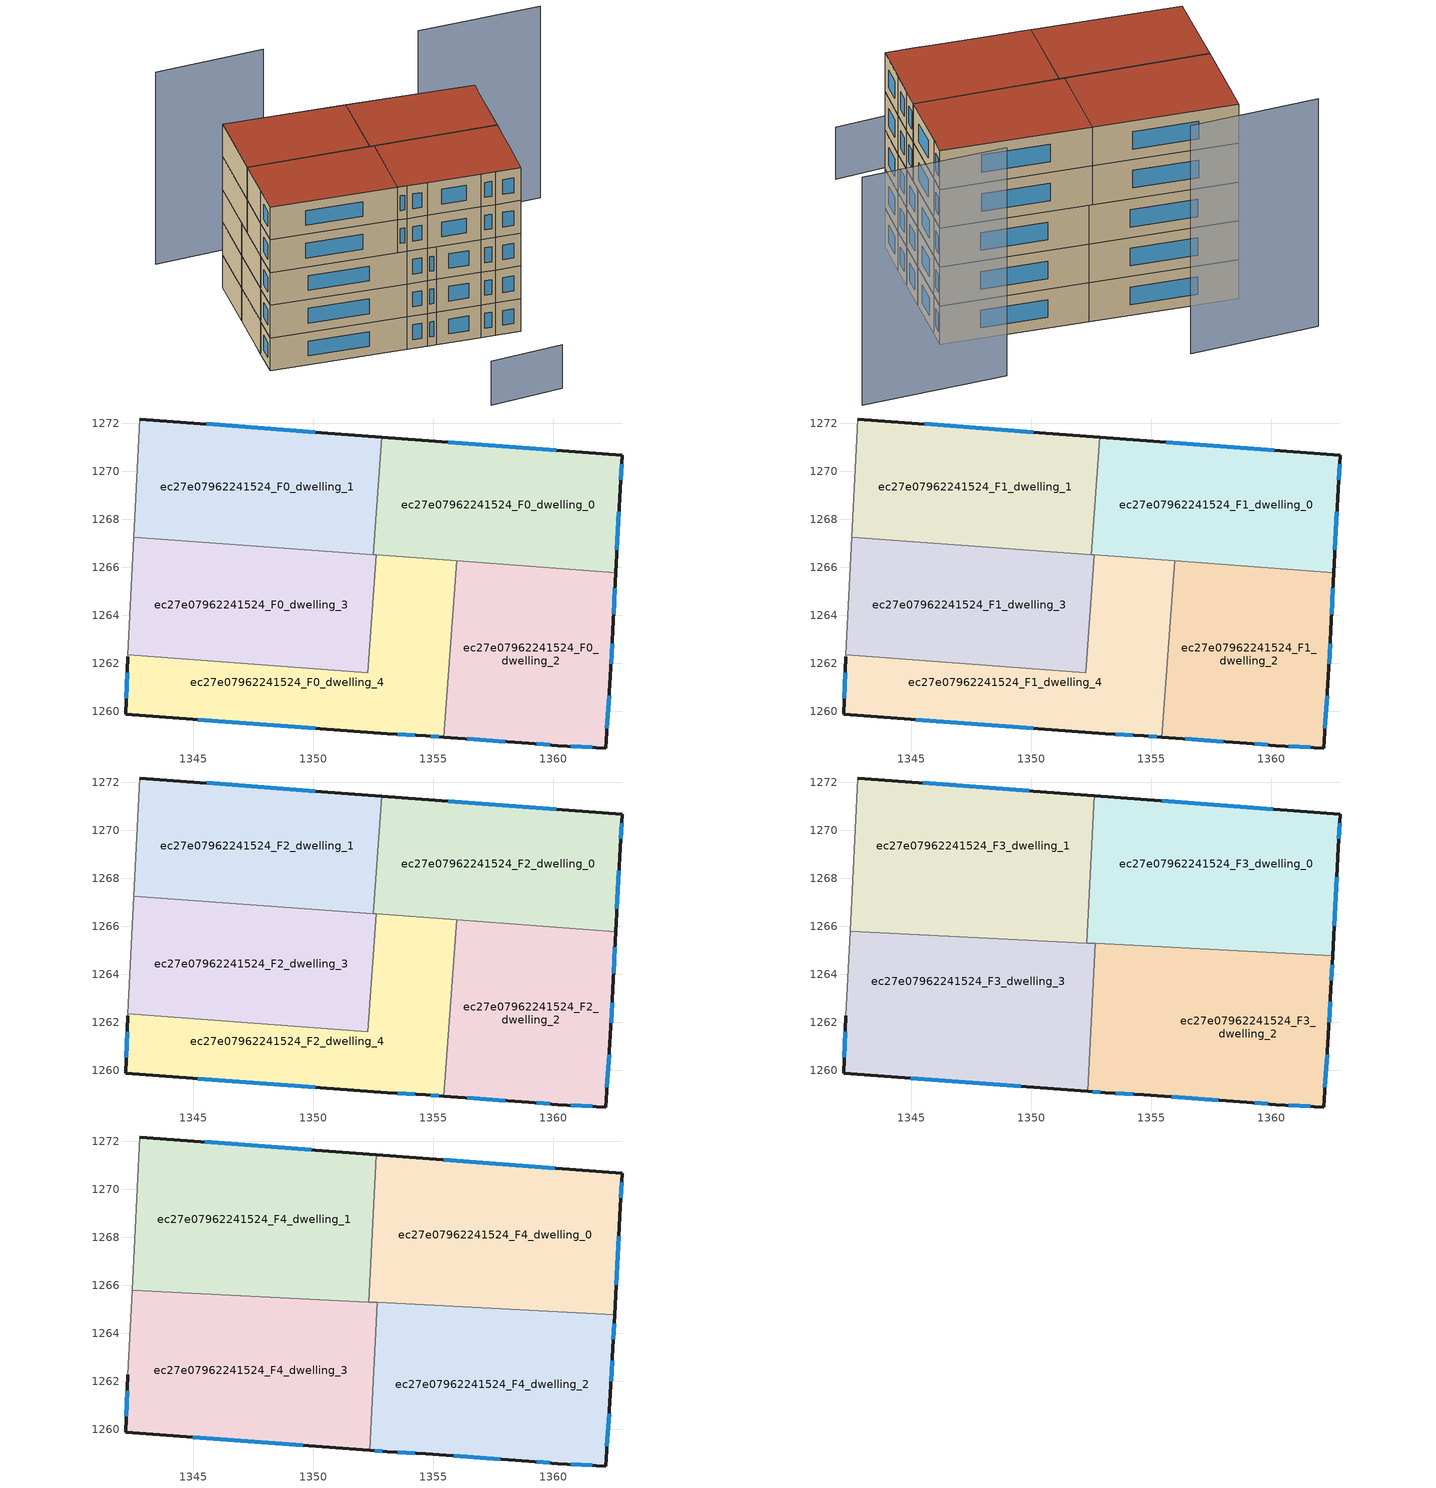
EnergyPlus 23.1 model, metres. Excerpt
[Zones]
ec27e07962241524_F0_dwelling_0
 floor ground (EU_floor_Construction): 1362.88,1270.67 1362.78,1269.27 1362.6,1265.78 1352.5,1266.52 1352.86,1271.42 z0
 wall outside (EU_wall_Construction): 1362.6,1265.78 1362.78,1269.27 1362.88,1270.67 1352.86,1271.42 z0:3
 wall to ec27e07962241524_F0_dwelling_1 (EU_wall_Construction): 1352.86,1271.42 1352.5,1266.52 z0:3
 wall to ec27e07962241524_F0_dwelling_2 (EU_wall_Construction): 1355.97,1266.27 1362.6,1265.78 z0:3
 wall to ec27e07962241524_F0_dwelling_4 (EU_wall_Construction): 1352.62,1266.51 1355.97,1266.27 z0:3
 wall to ec27e07962241524_F0_dwelling_3 (EU_wall_Construction): 1352.5,1266.52 1352.62,1266.51 z0:3
 window (EU_Window_Construction): 1360.12,1270.88 1355.62,1271.22 / 1362.81,1269.66 1362.86,1270.29 / 1362.65,1266.74 1362.73,1268.31 z0.83:2.17
ec27e07962241524_F0_dwelling_1
 floor ground (EU_floor_Construction): 1352.86,1271.42 1352.5,1266.52 1342.52,1267.26 1342.77,1272.18 z0
 wall outside (EU_wall_Construction): 1352.86,1271.42 1342.77,1272.18 z0:3
 wall adiabatic (EU_wall_Construction): 1342.77,1272.18 1342.52,1267.26 z0:3
 wall to ec27e07962241524_F0_dwelling_3 (EU_wall_Construction): 1342.52,1267.26 1352.5,1266.52 z0:3
 window (EU_Window_Construction): 1350.08,1271.63 1345.55,1271.97 z0.83:2.17
ec27e07962241524_F0_dwelling_2
 floor ground (EU_floor_Construction): 1362.6,1265.78 1362.48,1263.37 1362.48,1263.32 1362.38,1261.47 1362.18,1258.46 1360.18,1258.57 1358.98,1258.67 1355.43,1258.91 1355.97,1266.27 z0
 wall outside (EU_wall_Construction): 1355.43,1258.91 1358.98,1258.67 1360.18,1258.57 1362.18,1258.46 1362.38,1261.47 1362.48,1263.32 1362.48,1263.37 1362.6,1265.78 z0:3
 wall to ec27e07962241524_F0_dwelling_4 (EU_wall_Construction): 1355.97,1266.27 1355.43,1258.91 z0:3
 window (EU_Window_Construction): 1362.41,1261.98 1362.45,1262.81 / 1362.24,1259.29 1362.32,1260.64 / 1360.73,1258.54 1361.63,1258.49 / 1359.31,1258.64 1359.85,1258.59 / 1356.4,1258.85 1358,1258.73 / 1362.52,1264.03 1362.57,1265.11 z0.83:2.17
ec27e07962241524_F0_dwelling_3
 floor ground (EU_floor_Construction): 1352.62,1266.51 1352.26,1261.61 1342.27,1262.34 1342.52,1267.26 z0
 wall to ec27e07962241524_F0_dwelling_4 (EU_wall_Construction): 1342.27,1262.34 1352.26,1261.61 1352.62,1266.51 z0:3
 wall adiabatic (EU_wall_Construction): 1342.52,1267.26 1342.27,1262.34 z0:3
ec27e07962241524_F0_dwelling_4
 floor ground (EU_floor_Construction): 1355.97,1266.27 1355.43,1258.91 1354.67,1258.97 1353.07,1259.07 1342.17,1259.87 1342.27,1262.27 1342.27,1262.34 1352.26,1261.61 1352.62,1266.51 z0
 wall outside (EU_wall_Construction): 1342.27,1262.27 1342.17,1259.87 1353.07,1259.07 1354.67,1258.97 1355.43,1258.91 z0:3
 wall adiabatic (EU_wall_Construction): 1342.27,1262.34 1342.27,1262.27 z0:3
 window (EU_Window_Construction): 1354.88,1258.95 1355.22,1258.93 / 1353.51,1259.04 1354.23,1258.99 / 1345.17,1259.65 1350.07,1259.29 / 1342.24,1261.61 1342.19,1260.53 z0.83:2.17
ec27e07962241524_F1_dwelling_0
 floor to ec27e07962241524_F0_dwelling_0 (EU_floor_Construction): 1362.88,1270.67 1362.78,1269.27 1362.6,1265.78 1352.5,1266.52 1352.86,1271.42 z3
 wall outside (EU_wall_Construction): 1362.6,1265.78 1362.78,1269.27 1362.88,1270.67 1352.86,1271.42 z3:6
 wall to ec27e07962241524_F1_dwelling_1 (EU_wall_Construction): 1352.86,1271.42 1352.5,1266.52 z3:6
 wall to ec27e07962241524_F1_dwelling_2 (EU_wall_Construction): 1355.97,1266.27 1362.6,1265.78 z3:6
 wall to ec27e07962241524_F1_dwelling_4 (EU_wall_Construction): 1352.62,1266.51 1355.97,1266.27 z3:6
 wall to ec27e07962241524_F1_dwelling_3 (EU_wall_Construction): 1352.5,1266.52 1352.62,1266.51 z3:6
 window (EU_Window_Construction): 1360.12,1270.88 1355.62,1271.22 / 1362.81,1269.66 1362.86,1270.29 / 1362.65,1266.74 1362.73,1268.31 z3.83:5.17
ec27e07962241524_F1_dwelling_1
 floor to ec27e07962241524_F0_dwelling_1 (EU_floor_Construction): 1352.86,1271.42 1352.5,1266.52 1342.52,1267.26 1342.77,1272.18 z3
 wall outside (EU_wall_Construction): 1352.86,1271.42 1342.77,1272.18 z3:6
 wall adiabatic (EU_wall_Construction): 1342.77,1272.18 1342.52,1267.26 z3:6
 wall to ec27e07962241524_F1_dwelling_3 (EU_wall_Construction): 1342.52,1267.26 1352.5,1266.52 z3:6
 window (EU_Window_Construction): 1350.08,1271.63 1345.55,1271.97 z3.83:5.17
ec27e07962241524_F1_dwelling_2
 floor to ec27e07962241524_F0_dwelling_2 (EU_floor_Construction): 1362.6,1265.78 1362.48,1263.37 1362.48,1263.32 1362.38,1261.47 1362.18,1258.46 1360.18,1258.57 1358.98,1258.67 1355.43,1258.91 1355.97,1266.27 z3
 wall outside (EU_wall_Construction): 1355.43,1258.91 1358.98,1258.67 1360.18,1258.57 1362.18,1258.46 1362.38,1261.47 1362.48,1263.32 1362.48,1263.37 1362.6,1265.78 z3:6
 wall to ec27e07962241524_F1_dwelling_4 (EU_wall_Construction): 1355.97,1266.27 1355.43,1258.91 z3:6
 window (EU_Window_Construction): 1362.41,1261.98 1362.45,1262.81 / 1362.24,1259.29 1362.32,1260.64 / 1360.73,1258.54 1361.63,1258.49 / 1359.31,1258.64 1359.85,1258.59 / 1356.4,1258.85 1358,1258.73 / 1362.52,1264.03 1362.57,1265.11 z3.83:5.17
ec27e07962241524_F1_dwelling_3
 floor to ec27e07962241524_F0_dwelling_3 (EU_floor_Construction): 1352.62,1266.51 1352.26,1261.61 1342.27,1262.34 1342.52,1267.26 z3
 wall to ec27e07962241524_F1_dwelling_4 (EU_wall_Construction): 1342.27,1262.34 1352.26,1261.61 1352.62,1266.51 z3:6
 wall adiabatic (EU_wall_Construction): 1342.52,1267.26 1342.27,1262.34 z3:6
ec27e07962241524_F1_dwelling_4
 floor to ec27e07962241524_F0_dwelling_4 (EU_floor_Construction): 1355.97,1266.27 1355.43,1258.91 1354.67,1258.97 1353.07,1259.07 1342.17,1259.87 1342.27,1262.27 1342.27,1262.34 1352.26,1261.61 1352.62,1266.51 z3
 wall outside (EU_wall_Construction): 1342.27,1262.27 1342.17,1259.87 1353.07,1259.07 1354.67,1258.97 1355.43,1258.91 z3:6
 wall adiabatic (EU_wall_Construction): 1342.27,1262.34 1342.27,1262.27 z3:6
 window (EU_Window_Construction): 1354.88,1258.95 1355.22,1258.93 / 1353.51,1259.04 1354.23,1258.99 / 1345.17,1259.65 1350.07,1259.29 / 1342.24,1261.61 1342.19,1260.53 z3.83:5.17
ec27e07962241524_F2_dwelling_0
 floor to ec27e07962241524_F1_dwelling_0 (EU_floor_Construction): 1362.88,1270.67 1362.78,1269.27 1362.6,1265.78 1352.5,1266.52 1352.86,1271.42 z6
 wall outside (EU_wall_Construction): 1362.6,1265.78 1362.78,1269.27 1362.88,1270.67 1352.86,1271.42 z6:9
 wall to ec27e07962241524_F2_dwelling_1 (EU_wall_Construction): 1352.86,1271.42 1352.5,1266.52 z6:9
 wall to ec27e07962241524_F2_dwelling_2 (EU_wall_Construction): 1355.97,1266.27 1362.6,1265.78 z6:9
 wall to ec27e07962241524_F2_dwelling_4 (EU_wall_Construction): 1352.62,1266.51 1355.97,1266.27 z6:9
 wall to ec27e07962241524_F2_dwelling_3 (EU_wall_Construction): 1352.5,1266.52 1352.62,1266.51 z6:9
 window (EU_Window_Construction): 1360.12,1270.88 1355.62,1271.22 / 1362.81,1269.66 1362.86,1270.29 / 1362.65,1266.74 1362.73,1268.31 z6.83:8.17
ec27e07962241524_F2_dwelling_1
 floor to ec27e07962241524_F1_dwelling_1 (EU_floor_Construction): 1352.86,1271.42 1352.5,1266.52 1342.52,1267.26 1342.77,1272.18 z6
 wall outside (EU_wall_Construction): 1352.86,1271.42 1342.77,1272.18 z6:9
 wall adiabatic (EU_wall_Construction): 1342.77,1272.18 1342.52,1267.26 z6:9
 wall to ec27e07962241524_F2_dwelling_3 (EU_wall_Construction): 1342.52,1267.26 1352.5,1266.52 z6:9
 window (EU_Window_Construction): 1350.08,1271.63 1345.55,1271.97 z6.83:8.17
ec27e07962241524_F2_dwelling_2
 floor to ec27e07962241524_F1_dwelling_2 (EU_floor_Construction): 1362.6,1265.78 1362.48,1263.37 1362.48,1263.32 1362.38,1261.47 1362.18,1258.46 1360.18,1258.57 1358.98,1258.67 1355.43,1258.91 1355.97,1266.27 z6
 wall outside (EU_wall_Construction): 1355.43,1258.91 1358.98,1258.67 1360.18,1258.57 1362.18,1258.46 1362.38,1261.47 1362.48,1263.32 1362.48,1263.37 1362.6,1265.78 z6:9
 wall to ec27e07962241524_F2_dwelling_4 (EU_wall_Construction): 1355.97,1266.27 1355.43,1258.91 z6:9
 window (EU_Window_Construction): 1362.41,1261.98 1362.45,1262.81 / 1362.24,1259.29 1362.32,1260.64 / 1360.73,1258.54 1361.63,1258.49 / 1359.31,1258.64 1359.85,1258.59 / 1356.4,1258.85 1358,1258.73 / 1362.52,1264.03 1362.57,1265.11 z6.83:8.17
 ceiling adiabatic (EU_roof_Construction): 1362.55,1264.78 1362.6,1265.78 1355.97,1266.27 1355.88,1265.12 z9
ec27e07962241524_F2_dwelling_3
 floor to ec27e07962241524_F1_dwelling_3 (EU_floor_Construction): 1352.62,1266.51 1352.26,1261.61 1342.27,1262.34 1342.52,1267.26 z6
 wall to ec27e07962241524_F2_dwelling_4 (EU_wall_Construction): 1342.27,1262.34 1352.26,1261.61 1352.62,1266.51 z6:9
 wall adiabatic (EU_wall_Construction): 1342.52,1267.26 1342.27,1262.34 z6:9
ec27e07962241524_F2_dwelling_4
 floor to ec27e07962241524_F1_dwelling_4 (EU_floor_Construction): 1355.97,1266.27 1355.43,1258.91 1354.67,1258.97 1353.07,1259.07 1342.17,1259.87 1342.27,1262.27 1342.27,1262.34 1352.26,1261.61 1352.62,1266.51 z6
 wall outside (EU_wall_Construction): 1342.27,1262.27 1342.17,1259.87 1353.07,1259.07 1354.67,1258.97 1355.43,1258.91 z6:9
 wall adiabatic (EU_wall_Construction): 1342.27,1262.34 1342.27,1262.27 z6:9
 window (EU_Window_Construction): 1354.88,1258.95 1355.22,1258.93 / 1353.51,1259.04 1354.23,1258.99 / 1345.17,1259.65 1350.07,1259.29 / 1342.24,1261.61 1342.19,1260.53 z6.83:8.17
ec27e07962241524_F3_dwelling_0
 floor to ec27e07962241524_F2_dwelling_0 (EU_floor_Construction): 1362.88,1270.67 1362.78,1269.27 1362.6,1265.78 1352.5,1266.52 1352.86,1271.42 z9
 floor to ec27e07962241524_F2_dwelling_1 (EU_floor_Construction): 1352.86,1271.42 1352.5,1266.52 1352.37,1266.53 1352.62,1271.44 z9
 floor to ec27e07962241524_F2_dwelling_3 (EU_floor_Construction): 1352.62,1266.51 1352.53,1265.29 1352.3,1265.3 1352.37,1266.53 z9
 floor to ec27e07962241524_F2_dwelling_4 (EU_floor_Construction): 1355.97,1266.27 1355.88,1265.12 1352.53,1265.29 1352.62,1266.51 z9
 floor adiabatic (EU_floor_Construction): 1362.6,1265.78 1362.55,1264.78 1355.88,1265.12 1355.97,1266.27 z9
 wall outside (EU_wall_Construction): 1362.55,1264.78 1362.78,1269.27 1362.88,1270.67 1352.62,1271.44 z9:12
 wall to ec27e07962241524_F3_dwelling_1 (EU_wall_Construction): 1352.62,1271.44 1352.3,1265.3 z9:12
 wall to ec27e07962241524_F3_dwelling_2 (EU_wall_Construction): 1352.66,1265.28 1362.55,1264.78 z9:12
 wall to ec27e07962241524_F3_dwelling_3 (EU_wall_Construction): 1352.3,1265.3 1352.66,1265.28 z9:12
 window (EU_Window_Construction): 1360.06,1270.88 1355.44,1271.23 / 1362.81,1269.66 1362.86,1270.29 / 1362.62,1266.02 1362.72,1268.04 z9.83:11.17
ec27e07962241524_F3_dwelling_1
 floor to ec27e07962241524_F2_dwelling_1 (EU_floor_Construction): 1352.62,1271.44 1352.37,1266.53 1342.52,1267.26 1342.77,1272.18 z9
 floor to ec27e07962241524_F2_dwelling_3 (EU_floor_Construction): 1352.37,1266.53 1352.3,1265.3 1342.45,1265.8 1342.52,1267.26 z9
 wall outside (EU_wall_Construction): 1352.62,1271.44 1342.77,1272.18 z9:12
 wall adiabatic (EU_wall_Construction): 1342.77,1272.18 1342.44,1265.8 z9:12
 wall to ec27e07962241524_F3_dwelling_3 (EU_wall_Construction): 1342.44,1265.8 1352.3,1265.3 z9:12
 window (EU_Window_Construction): 1349.91,1271.65 1345.48,1271.98 z9.83:11.17
ec27e07962241524_F3_dwelling_2
 floor to ec27e07962241524_F2_dwelling_2 (EU_floor_Construction): 1362.55,1264.78 1362.48,1263.37 1362.38,1261.47 1362.18,1258.46 1360.18,1258.57 1358.98,1258.67 1355.43,1258.91 1355.88,1265.12 z9
 floor to ec27e07962241524_F2_dwelling_4 (EU_floor_Construction): 1355.88,1265.12 1355.43,1258.91 1354.67,1258.97 1353.07,1259.07 1352.35,1259.12 1352.66,1265.28 z9
 wall outside (EU_wall_Construction): 1352.35,1259.12 1353.07,1259.07 1354.67,1258.97 1358.98,1258.67 1360.18,1258.57 1362.18,1258.46 1362.38,1261.47 1362.48,1263.37 1362.55,1264.78 z9:12
 wall to ec27e07962241524_F3_dwelling_3 (EU_wall_Construction): 1352.66,1265.28 1352.35,1259.12 z9:12
 window (EU_Window_Construction): 1362.24,1259.29 1362.32,1260.64 / 1360.73,1258.54 1361.63,1258.49 / 1359.31,1258.64 1359.85,1258.59 / 1355.86,1258.88 1357.79,1258.75 / 1353.51,1259.04 1354.23,1258.99 / 1352.55,1259.11 1352.87,1259.08 / 1362.5,1263.76 1362.53,1264.39 / 1362.41,1261.99 1362.45,1262.84 z9.83:11.17
ec27e07962241524_F3_dwelling_3
 floor to ec27e07962241524_F2_dwelling_3 (EU_floor_Construction): 1352.53,1265.29 1352.26,1261.61 1342.27,1262.34 1342.45,1265.8 z9
 floor to ec27e07962241524_F2_dwelling_4 (EU_floor_Construction): 1352.66,1265.28 1352.35,1259.12 1342.17,1259.87 1342.27,1262.27 1342.27,1262.34 1352.26,1261.61 1352.53,1265.29 z9
 wall outside (EU_wall_Construction): 1342.27,1262.27 1342.17,1259.87 1352.35,1259.12 z9:12
 wall adiabatic (EU_wall_Construction): 1342.44,1265.8 1342.27,1262.27 z9:12
 window (EU_Window_Construction): 1344.97,1259.66 1349.55,1259.33 / 1342.24,1261.61 1342.19,1260.53 z9.83:11.17
ec27e07962241524_F4_dwelling_0
 floor to ec27e07962241524_F3_dwelling_0 (EU_floor_Construction): 1362.88,1270.67 1362.78,1269.27 1362.55,1264.78 1352.3,1265.3 1352.62,1271.44 z12
 wall outside (EU_wall_Construction): 1362.55,1264.78 1362.78,1269.27 1362.88,1270.67 1352.62,1271.44 z12:15
 wall to ec27e07962241524_F4_dwelling_1 (EU_wall_Construction): 1352.62,1271.44 1352.3,1265.3 z12:15
 wall to ec27e07962241524_F4_dwelling_2 (EU_wall_Construction): 1352.66,1265.28 1362.55,1264.78 z12:15
 wall to ec27e07962241524_F4_dwelling_3 (EU_wall_Construction): 1352.3,1265.3 1352.66,1265.28 z12:15
 window (EU_Window_Construction): 1360.06,1270.88 1355.44,1271.23 / 1362.81,1269.66 1362.86,1270.29 / 1362.62,1266.02 1362.72,1268.04 z12.83:14.17
 roof outside (EU_roof_Construction): 1362.55,1264.78 1362.78,1269.27 1362.88,1270.67 1352.62,1271.44 1352.3,1265.3 z15
ec27e07962241524_F4_dwelling_1
 floor to ec27e07962241524_F3_dwelling_1 (EU_floor_Construction): 1352.62,1271.44 1352.3,1265.3 1342.44,1265.8 1342.77,1272.18 z12
 wall outside (EU_wall_Construction): 1352.62,1271.44 1342.77,1272.18 z12:15
 wall adiabatic (EU_wall_Construction): 1342.77,1272.18 1342.44,1265.8 z12:15
 wall to ec27e07962241524_F4_dwelling_3 (EU_wall_Construction): 1342.44,1265.8 1352.3,1265.3 z12:15
 window (EU_Window_Construction): 1349.91,1271.65 1345.48,1271.98 z12.83:14.17
 roof outside (EU_roof_Construction): 1352.3,1265.3 1352.62,1271.44 1342.77,1272.18 1342.44,1265.8 z15
ec27e07962241524_F4_dwelling_2
 floor to ec27e07962241524_F3_dwelling_2 (EU_floor_Construction): 1362.55,1264.78 1362.48,1263.37 1362.38,1261.47 1362.18,1258.46 1360.18,1258.57 1358.98,1258.67 1354.67,1258.97 1353.07,1259.07 1352.35,1259.12 1352.66,1265.28 z12
 wall outside (EU_wall_Construction): 1352.35,1259.12 1353.07,1259.07 1354.67,1258.97 1358.98,1258.67 1360.18,1258.57 1362.18,1258.46 1362.38,1261.47 1362.48,1263.37 1362.55,1264.78 z12:15
 wall to ec27e07962241524_F4_dwelling_3 (EU_wall_Construction): 1352.66,1265.28 1352.35,1259.12 z12:15
 window (EU_Window_Construction): 1362.24,1259.29 1362.32,1260.64 / 1360.73,1258.54 1361.63,1258.49 / 1359.31,1258.64 1359.85,1258.59 / 1355.86,1258.88 1357.79,1258.75 / 1353.51,1259.04 1354.23,1258.99 / 1352.55,1259.11 1352.87,1259.08 / 1362.5,1263.76 1362.53,1264.39 / 1362.41,1261.99 1362.45,1262.84 z12.83:14.17
 roof outside (EU_roof_Construction): 1362.18,1258.46 1362.38,1261.47 1362.48,1263.37 1362.55,1264.78 1352.66,1265.28 1352.35,1259.12 1353.07,1259.07 1354.67,1258.97 1358.98,1258.67 1360.18,1258.57 z15
ec27e07962241524_F4_dwelling_3
 floor to ec27e07962241524_F3_dwelling_3 (EU_floor_Construction): 1352.66,1265.28 1352.35,1259.12 1342.17,1259.87 1342.27,1262.27 1342.44,1265.8 z12
 wall outside (EU_wall_Construction): 1342.27,1262.27 1342.17,1259.87 1352.35,1259.12 z12:15
 wall adiabatic (EU_wall_Construction): 1342.44,1265.8 1342.27,1262.27 z12:15
 window (EU_Window_Construction): 1344.97,1259.66 1349.55,1259.33 / 1342.24,1261.61 1342.19,1260.53 z12.83:14.17
 roof outside (EU_roof_Construction): 1352.35,1259.12 1352.66,1265.28 1342.44,1265.8 1342.27,1262.27 1342.17,1259.87 z15
shading: 1343.02,1272.16 1342.27,1262.27 z0:13.6; 1370.09,1275.67 1360.09,1275.61 / 1347.97,1277.28 1339.09,1277.06 z0:17.6; 1356.43,1249.45 1362.38,1249.76 z0:4
[Building]
EU S2 Campaign: North Axis=0; Terrain=City; Solar Distribution=FullExterior
[Site:Location]
Lyon-Bron: Latitude=45.75; Longitude=5; Time Zone=1; Elevation=198
[SizingPeriod:WeatherFileDays]
AnnualSizingPeriod: Begin Month=1; Begin Day of Month=1; End Month=12; End Day of Month=31; Day of Week for Start Day=Monday; Use Weather File Daylight Saving Period=No; Use Weather File Rain and Snow Indicators=No
[MATERIAL]
EU_InternalMass_Material: Roughness=MediumRough; Thickness=0.1; Conductivity=1; Density=1800; Specific Heat=900; Thermal Absorptance=0.9; Solar Absorptance=0.7; Visible Absorptance=0.7
[MATERIAL:NOMASS] Roughness=MediumRough; Thermal Absorptance=0.9; Solar Absorptance=0.7; Visible Absorptance=0.7
Name | Thermal Resistance
EU_wall_NoMass | 0.87146
EU_roof_NoMass | 0.842276
EU_floor_NoMass | 0.496999
[WINDOWMATERIAL:SIMPLEGLAZINGSYSTEM]
EU_Window_SimpleGlazing: UFactor=2.2525; Solar Heat Gain Coefficient=0.76; Visible Transmittance=0.76
[CONSTRUCTION]
EU_wall_Construction: EU_wall_NoMass
EU_roof_Construction: EU_roof_NoMass
EU_floor_Construction: EU_floor_NoMass
EU_Window_Construction: EU_Window_SimpleGlazing
EU_InternalMass_Construction: EU_InternalMass_Material
[ZONE] Type=1; Multiplier=1; Ceiling Height=autocalculate; Floor Area=autocalculate; Part of Total Floor Area=Yes
Name | Volume
ec27e07962241524_F0_dwelling_0; ec27e07962241524_F1_dwelling_0; ec27e07962241524_F2_dwelling_0 | 148.502
ec27e07962241524_F3_dwelling_0; ec27e07962241524_F4_dwelling_0 | 185.63
ec27e07962241524_F0_dwelling_1; ec27e07962241524_F1_dwelling_1; ec27e07962241524_F2_dwelling_1 | 148.507
ec27e07962241524_F3_dwelling_1; ec27e07962241524_F4_dwelling_1; ec27e07962241524_F3_dwelling_2; ec27e07962241524_F4_dwelling_2 | 185.647
ec27e07962241524_F0_dwelling_2; ec27e07962241524_F1_dwelling_2; ec27e07962241524_F2_dwelling_2 | 148.503
ec27e07962241524_F0_dwelling_3; ec27e07962241524_F1_dwelling_3; ec27e07962241524_F2_dwelling_3 | 148.528
ec27e07962241524_F3_dwelling_3; ec27e07962241524_F4_dwelling_3 | 185.654
ec27e07962241524_F0_dwelling_4; ec27e07962241524_F1_dwelling_4; ec27e07962241524_F2_dwelling_4 | 148.504
[INTERNALMASS] Construction=EU_InternalMass_Construction
Name | Zone or ZoneList | Surface Area
ec27e07962241524_F0_dwelling_0_EU_InternalMass | ec27e07962241524_F0_dwelling_0 | 49.5005
ec27e07962241524_F0_dwelling_1_EU_InternalMass | ec27e07962241524_F0_dwelling_1 | 49.5041
ec27e07962241524_F0_dwelling_2_EU_InternalMass | ec27e07962241524_F0_dwelling_2 | 49.5004
ec27e07962241524_F0_dwelling_3_EU_InternalMass | ec27e07962241524_F0_dwelling_3 | 49.5096
ec27e07962241524_F0_dwelling_4_EU_InternalMass | ec27e07962241524_F0_dwelling_4 | 49.5014
ec27e07962241524_F1_dwelling_0_EU_InternalMass | ec27e07962241524_F1_dwelling_0 | 49.5005
ec27e07962241524_F1_dwelling_1_EU_InternalMass | ec27e07962241524_F1_dwelling_1 | 49.5041
ec27e07962241524_F1_dwelling_2_EU_InternalMass | ec27e07962241524_F1_dwelling_2 | 49.5004
ec27e07962241524_F1_dwelling_3_EU_InternalMass | ec27e07962241524_F1_dwelling_3 | 49.5096
ec27e07962241524_F1_dwelling_4_EU_InternalMass | ec27e07962241524_F1_dwelling_4 | 49.5014
ec27e07962241524_F2_dwelling_0_EU_InternalMass | ec27e07962241524_F2_dwelling_0 | 49.5005
ec27e07962241524_F2_dwelling_1_EU_InternalMass | ec27e07962241524_F2_dwelling_1 | 49.5041
ec27e07962241524_F2_dwelling_2_EU_InternalMass | ec27e07962241524_F2_dwelling_2 | 49.5004
ec27e07962241524_F2_dwelling_3_EU_InternalMass | ec27e07962241524_F2_dwelling_3 | 49.5096
ec27e07962241524_F2_dwelling_4_EU_InternalMass | ec27e07962241524_F2_dwelling_4 | 49.5014
ec27e07962241524_F3_dwelling_0_EU_InternalMass | ec27e07962241524_F3_dwelling_0 | 61.8765
ec27e07962241524_F3_dwelling_1_EU_InternalMass | ec27e07962241524_F3_dwelling_1 | 61.8823
ec27e07962241524_F3_dwelling_2_EU_InternalMass | ec27e07962241524_F3_dwelling_2 | 61.882
ec27e07962241524_F3_dwelling_3_EU_InternalMass | ec27e07962241524_F3_dwelling_3 | 61.8844
ec27e07962241524_F4_dwelling_0_EU_InternalMass | ec27e07962241524_F4_dwelling_0 | 61.8765
ec27e07962241524_F4_dwelling_1_EU_InternalMass | ec27e07962241524_F4_dwelling_1 | 61.8823
ec27e07962241524_F4_dwelling_2_EU_InternalMass | ec27e07962241524_F4_dwelling_2 | 61.882
ec27e07962241524_F4_dwelling_3_EU_InternalMass | ec27e07962241524_F4_dwelling_3 | 61.8844
[OTHEREQUIPMENT] Fuel Type=Electricity; Design Level Calculation Method=Watts/Area; Power per Zone Floor Area=1; Fraction Latent=0; Fraction Radiant=0; Fraction Lost=0; Carbon Dioxide Generation Rate=0; EndUse Subcategory=EU_Step8_InternalGains
Name | Zone or ZoneList or Space or SpaceList | Schedule
EU_Step8_InternalGain_ec27e07962241524_F0_dwelling_0_f000 | ec27e07962241524_F0_dwelling_0 | EU_Step8_GainSchedule_ec27e07962241524_F0_dwelling_0_f000
EU_Step8_InternalGain_ec27e07962241524_F0_dwelling_1_f000 | ec27e07962241524_F0_dwelling_1 | EU_Step8_GainSchedule_ec27e07962241524_F0_dwelling_1_f000
EU_Step8_InternalGain_ec27e07962241524_F0_dwelling_2_f000 | ec27e07962241524_F0_dwelling_2 | EU_Step8_GainSchedule_ec27e07962241524_F0_dwelling_2_f000
EU_Step8_InternalGain_ec27e07962241524_F0_dwelling_3_f000 | ec27e07962241524_F0_dwelling_3 | EU_Step8_GainSchedule_ec27e07962241524_F0_dwelling_3_f000
EU_Step8_InternalGain_ec27e07962241524_F0_dwelling_4_f000 | ec27e07962241524_F0_dwelling_4 | EU_Step8_GainSchedule_ec27e07962241524_F0_dwelling_4_f000
EU_Step8_InternalGain_ec27e07962241524_F1_dwelling_0_f000 | ec27e07962241524_F1_dwelling_0 | EU_Step8_GainSchedule_ec27e07962241524_F1_dwelling_0_f000
EU_Step8_InternalGain_ec27e07962241524_F1_dwelling_1_f000 | ec27e07962241524_F1_dwelling_1 | EU_Step8_GainSchedule_ec27e07962241524_F1_dwelling_1_f000
EU_Step8_InternalGain_ec27e07962241524_F1_dwelling_2_f000 | ec27e07962241524_F1_dwelling_2 | EU_Step8_GainSchedule_ec27e07962241524_F1_dwelling_2_f000
EU_Step8_InternalGain_ec27e07962241524_F1_dwelling_3_f000 | ec27e07962241524_F1_dwelling_3 | EU_Step8_GainSchedule_ec27e07962241524_F1_dwelling_3_f000
EU_Step8_InternalGain_ec27e07962241524_F1_dwelling_4_f000 | ec27e07962241524_F1_dwelling_4 | EU_Step8_GainSchedule_ec27e07962241524_F1_dwelling_4_f000
EU_Step8_InternalGain_ec27e07962241524_F2_dwelling_0_f000 | ec27e07962241524_F2_dwelling_0 | EU_Step8_GainSchedule_ec27e07962241524_F2_dwelling_0_f000
EU_Step8_InternalGain_ec27e07962241524_F2_dwelling_1_f000 | ec27e07962241524_F2_dwelling_1 | EU_Step8_GainSchedule_ec27e07962241524_F2_dwelling_1_f000
EU_Step8_InternalGain_ec27e07962241524_F2_dwelling_2_f000 | ec27e07962241524_F2_dwelling_2 | EU_Step8_GainSchedule_ec27e07962241524_F2_dwelling_2_f000
EU_Step8_InternalGain_ec27e07962241524_F2_dwelling_3_f000 | ec27e07962241524_F2_dwelling_3 | EU_Step8_GainSchedule_ec27e07962241524_F2_dwelling_3_f000
EU_Step8_InternalGain_ec27e07962241524_F2_dwelling_4_f000 | ec27e07962241524_F2_dwelling_4 | EU_Step8_GainSchedule_ec27e07962241524_F2_dwelling_4_f000
EU_Step8_InternalGain_ec27e07962241524_F3_dwelling_0_f000 | ec27e07962241524_F3_dwelling_0 | EU_Step8_GainSchedule_ec27e07962241524_F3_dwelling_0_f000
EU_Step8_InternalGain_ec27e07962241524_F3_dwelling_1_f000 | ec27e07962241524_F3_dwelling_1 | EU_Step8_GainSchedule_ec27e07962241524_F3_dwelling_1_f000
EU_Step8_InternalGain_ec27e07962241524_F3_dwelling_2_f000 | ec27e07962241524_F3_dwelling_2 | EU_Step8_GainSchedule_ec27e07962241524_F3_dwelling_2_f000
EU_Step8_InternalGain_ec27e07962241524_F3_dwelling_3_f000 | ec27e07962241524_F3_dwelling_3 | EU_Step8_GainSchedule_ec27e07962241524_F3_dwelling_3_f000
EU_Step8_InternalGain_ec27e07962241524_F4_dwelling_0_f000 | ec27e07962241524_F4_dwelling_0 | EU_Step8_GainSchedule_ec27e07962241524_F4_dwelling_0_f000
EU_Step8_InternalGain_ec27e07962241524_F4_dwelling_1_f000 | ec27e07962241524_F4_dwelling_1 | EU_Step8_GainSchedule_ec27e07962241524_F4_dwelling_1_f000
EU_Step8_InternalGain_ec27e07962241524_F4_dwelling_2_f000 | ec27e07962241524_F4_dwelling_2 | EU_Step8_GainSchedule_ec27e07962241524_F4_dwelling_2_f000
EU_Step8_InternalGain_ec27e07962241524_F4_dwelling_3_f000 | ec27e07962241524_F4_dwelling_3 | EU_Step8_GainSchedule_ec27e07962241524_F4_dwelling_3_f000
[ZONEVENTILATION:DESIGNFLOWRATE] Schedule=EU_AlwaysOn; Design Flow Rate Calculation Method=AirChanges/Hour; Air Changes per Hour=0.425; Ventilation Type=Natural; Fan Pressure Rise=0; Fan Total Efficiency=1; Constant Term Coefficient=1; Temperature Term Coefficient=0; Velocity Term Coefficient=0; Velocity Squared Term Coefficient=0; Minimum Indoor Temperature=-100; Maximum Indoor Temperature=100; Delta Temperature=-100; Minimum Outdoor Temperature=-100; Maximum Outdoor Temperature=100; Maximum Wind Speed=40
Name | Zone or ZoneList or Space or SpaceList
EU_ConstantAir_ec27e07962241524_F0_dwelling_0 | ec27e07962241524_F0_dwelling_0
EU_ConstantAir_ec27e07962241524_F0_dwelling_1 | ec27e07962241524_F0_dwelling_1
EU_ConstantAir_ec27e07962241524_F0_dwelling_2 | ec27e07962241524_F0_dwelling_2
EU_ConstantAir_ec27e07962241524_F0_dwelling_3 | ec27e07962241524_F0_dwelling_3
EU_ConstantAir_ec27e07962241524_F0_dwelling_4 | ec27e07962241524_F0_dwelling_4
EU_ConstantAir_ec27e07962241524_F1_dwelling_0 | ec27e07962241524_F1_dwelling_0
EU_ConstantAir_ec27e07962241524_F1_dwelling_1 | ec27e07962241524_F1_dwelling_1
EU_ConstantAir_ec27e07962241524_F1_dwelling_2 | ec27e07962241524_F1_dwelling_2
EU_ConstantAir_ec27e07962241524_F1_dwelling_3 | ec27e07962241524_F1_dwelling_3
EU_ConstantAir_ec27e07962241524_F1_dwelling_4 | ec27e07962241524_F1_dwelling_4
EU_ConstantAir_ec27e07962241524_F2_dwelling_0 | ec27e07962241524_F2_dwelling_0
EU_ConstantAir_ec27e07962241524_F2_dwelling_1 | ec27e07962241524_F2_dwelling_1
EU_ConstantAir_ec27e07962241524_F2_dwelling_2 | ec27e07962241524_F2_dwelling_2
EU_ConstantAir_ec27e07962241524_F2_dwelling_3 | ec27e07962241524_F2_dwelling_3
EU_ConstantAir_ec27e07962241524_F2_dwelling_4 | ec27e07962241524_F2_dwelling_4
EU_ConstantAir_ec27e07962241524_F3_dwelling_0 | ec27e07962241524_F3_dwelling_0
EU_ConstantAir_ec27e07962241524_F3_dwelling_1 | ec27e07962241524_F3_dwelling_1
EU_ConstantAir_ec27e07962241524_F3_dwelling_2 | ec27e07962241524_F3_dwelling_2
EU_ConstantAir_ec27e07962241524_F3_dwelling_3 | ec27e07962241524_F3_dwelling_3
EU_ConstantAir_ec27e07962241524_F4_dwelling_0 | ec27e07962241524_F4_dwelling_0
EU_ConstantAir_ec27e07962241524_F4_dwelling_1 | ec27e07962241524_F4_dwelling_1
EU_ConstantAir_ec27e07962241524_F4_dwelling_2 | ec27e07962241524_F4_dwelling_2
EU_ConstantAir_ec27e07962241524_F4_dwelling_3 | ec27e07962241524_F4_dwelling_3
[HVACTEMPLATE:THERMOSTAT] Constant Heating Setpoint=20; Constant Cooling Setpoint=50
EU_HeatOnly_ec27e07962241524_F0_dwelling_0; EU_HeatOnly_ec27e07962241524_F0_dwelling_1; EU_HeatOnly_ec27e07962241524_F0_dwelling_2; EU_HeatOnly_ec27e07962241524_F0_dwelling_3; EU_HeatOnly_ec27e07962241524_F0_dwelling_4; EU_HeatOnly_ec27e07962241524_F1_dwelling_0; EU_HeatOnly_ec27e07962241524_F1_dwelling_1; EU_HeatOnly_ec27e07962241524_F1_dwelling_2; EU_HeatOnly_ec27e07962241524_F1_dwelling_3; EU_HeatOnly_ec27e07962241524_F1_dwelling_4; EU_HeatOnly_ec27e07962241524_F2_dwelling_0; EU_HeatOnly_ec27e07962241524_F2_dwelling_1; EU_HeatOnly_ec27e07962241524_F2_dwelling_2; EU_HeatOnly_ec27e07962241524_F2_dwelling_3; EU_HeatOnly_ec27e07962241524_F2_dwelling_4; EU_HeatOnly_ec27e07962241524_F3_dwelling_0; EU_HeatOnly_ec27e07962241524_F3_dwelling_1; EU_HeatOnly_ec27e07962241524_F3_dwelling_2; EU_HeatOnly_ec27e07962241524_F3_dwelling_3; EU_HeatOnly_ec27e07962241524_F4_dwelling_0; EU_HeatOnly_ec27e07962241524_F4_dwelling_1; EU_HeatOnly_ec27e07962241524_F4_dwelling_2; EU_HeatOnly_ec27e07962241524_F4_dwelling_3
[HVACTEMPLATE:ZONE:IDEALLOADSAIRSYSTEM] System Availability Schedule=EU_AlwaysOn; Maximum Heating Supply Air Temperature=50; Minimum Cooling Supply Air Temperature=13; Maximum Heating Supply Air Humidity Ratio=0.0156; Minimum Cooling Supply Air Humidity Ratio=0.0077; Heating Limit=NoLimit; Cooling Limit=NoLimit; Heating Availability Schedule=EU_AlwaysOn; Cooling Availability Schedule=EU_CoolingOff; Dehumidification Control Type=ConstantSensibleHeatRatio; Cooling Sensible Heat Ratio=0.7; Dehumidification Setpoint=60; Humidification Control Type=None; Humidification Setpoint=30; Outdoor Air Method=None; Outdoor Air Flow Rate per Person=0.00944; Outdoor Air Flow Rate per Zone Floor Area=0; Outdoor Air Flow Rate per Zone=0; Demand Controlled Ventilation Type=None; Outdoor Air Economizer Type=NoEconomizer; Heat Recovery Type=None; Sensible Heat Recovery Effectiveness=0.7; Latent Heat Recovery Effectiveness=0.65
Name | Template Thermostat
ec27e07962241524_F0_dwelling_0 | EU_HeatOnly_ec27e07962241524_F0_dwelling_0
ec27e07962241524_F0_dwelling_1 | EU_HeatOnly_ec27e07962241524_F0_dwelling_1
ec27e07962241524_F0_dwelling_2 | EU_HeatOnly_ec27e07962241524_F0_dwelling_2
ec27e07962241524_F0_dwelling_3 | EU_HeatOnly_ec27e07962241524_F0_dwelling_3
ec27e07962241524_F0_dwelling_4 | EU_HeatOnly_ec27e07962241524_F0_dwelling_4
ec27e07962241524_F1_dwelling_0 | EU_HeatOnly_ec27e07962241524_F1_dwelling_0
ec27e07962241524_F1_dwelling_1 | EU_HeatOnly_ec27e07962241524_F1_dwelling_1
ec27e07962241524_F1_dwelling_2 | EU_HeatOnly_ec27e07962241524_F1_dwelling_2
ec27e07962241524_F1_dwelling_3 | EU_HeatOnly_ec27e07962241524_F1_dwelling_3
ec27e07962241524_F1_dwelling_4 | EU_HeatOnly_ec27e07962241524_F1_dwelling_4
ec27e07962241524_F2_dwelling_0 | EU_HeatOnly_ec27e07962241524_F2_dwelling_0
ec27e07962241524_F2_dwelling_1 | EU_HeatOnly_ec27e07962241524_F2_dwelling_1
ec27e07962241524_F2_dwelling_2 | EU_HeatOnly_ec27e07962241524_F2_dwelling_2
ec27e07962241524_F2_dwelling_3 | EU_HeatOnly_ec27e07962241524_F2_dwelling_3
ec27e07962241524_F2_dwelling_4 | EU_HeatOnly_ec27e07962241524_F2_dwelling_4
ec27e07962241524_F3_dwelling_0 | EU_HeatOnly_ec27e07962241524_F3_dwelling_0
ec27e07962241524_F3_dwelling_1 | EU_HeatOnly_ec27e07962241524_F3_dwelling_1
ec27e07962241524_F3_dwelling_2 | EU_HeatOnly_ec27e07962241524_F3_dwelling_2
ec27e07962241524_F3_dwelling_3 | EU_HeatOnly_ec27e07962241524_F3_dwelling_3
ec27e07962241524_F4_dwelling_0 | EU_HeatOnly_ec27e07962241524_F4_dwelling_0
ec27e07962241524_F4_dwelling_1 | EU_HeatOnly_ec27e07962241524_F4_dwelling_1
ec27e07962241524_F4_dwelling_2 | EU_HeatOnly_ec27e07962241524_F4_dwelling_2
ec27e07962241524_F4_dwelling_3 | EU_HeatOnly_ec27e07962241524_F4_dwelling_3
[SIZING:ZONE] Zone Cooling Design Supply Air Temperature Input Method=SupplyAirTemperature; Zone Cooling Design Supply Air Temperature=13; Zone Heating Design Supply Air Temperature Input Method=SupplyAirTemperature; Zone Heating Design Supply Air Temperature=50; Zone Cooling Design Supply Air Humidity Ratio=0.008; Zone Heating Design Supply Air Humidity Ratio=0.008; Cooling Design Air Flow Method=DesignDay; Cooling Design Air Flow Rate=0; Cooling Minimum Air Flow per Zone Floor Area=0.000762; Cooling Minimum Air Flow=0; Cooling Minimum Air Flow Fraction=0.2; Heating Design Air Flow Method=DesignDay; Heating Design Air Flow Rate=0; Heating Maximum Air Flow per Zone Floor Area=0.002032; Heating Maximum Air Flow=0.141576; Heating Maximum Air Flow Fraction=0.3; Account for Dedicated Outdoor Air System=No; Dedicated Outdoor Air System Control Strategy=NeutralSupplyAir; Dedicated Outdoor Air Low Setpoint Temperature for Design=autosize; Dedicated Outdoor Air High Setpoint Temperature for Design=autosize; Zone Load Sizing Method=Sensible Load Only No Latent Load; Zone Latent Cooling Design Supply Air Humidity Ratio Input Method=HumidityRatioDifference; Zone Cooling Design Supply Air Humidity Ratio Difference=0.005; Zone Latent Heating Design Supply Air Humidity Ratio Input Method=HumidityRatioDifference; Zone Humidification Design Supply Air Humidity Ratio Difference=0.005
ec27e07962241524_F0_dwelling_0; ec27e07962241524_F0_dwelling_1; ec27e07962241524_F0_dwelling_2; ec27e07962241524_F0_dwelling_3; ec27e07962241524_F0_dwelling_4; ec27e07962241524_F1_dwelling_0; ec27e07962241524_F1_dwelling_1; ec27e07962241524_F1_dwelling_2; ec27e07962241524_F1_dwelling_3; ec27e07962241524_F1_dwelling_4; ec27e07962241524_F2_dwelling_0; ec27e07962241524_F2_dwelling_1; ec27e07962241524_F2_dwelling_2; ec27e07962241524_F2_dwelling_3; ec27e07962241524_F2_dwelling_4; ec27e07962241524_F3_dwelling_0; ec27e07962241524_F3_dwelling_1; ec27e07962241524_F3_dwelling_2; ec27e07962241524_F3_dwelling_3; ec27e07962241524_F4_dwelling_0; ec27e07962241524_F4_dwelling_1; ec27e07962241524_F4_dwelling_2; ec27e07962241524_F4_dwelling_3
[SCHEDULE:CONSTANT]
Name | Hourly Value
EU_AlwaysOn | 1
EU_CoolingOff | 0
[SCHEDULE:FILE] Column Number=1; Rows to Skip at Top=0; Number of Hours of Data=8760; Column Separator=Comma; Interpolate to Timestep=No; Minutes per Item=60; Adjust Schedule for Daylight Savings=Yes
Name | File
EU_Step8_GainSchedule_ec27e07962241524_F0_dwelling_0_f000 | ../../schedules/ec27e07962241524/ec27e07962241524_F0_dwelling_0_f000_gain.csv
EU_Step8_GainSchedule_ec27e07962241524_F0_dwelling_1_f000 | ../../schedules/ec27e07962241524/ec27e07962241524_F0_dwelling_1_f000_gain.csv
EU_Step8_GainSchedule_ec27e07962241524_F0_dwelling_2_f000 | ../../schedules/ec27e07962241524/ec27e07962241524_F0_dwelling_2_f000_gain.csv
EU_Step8_GainSchedule_ec27e07962241524_F0_dwelling_3_f000 | ../../schedules/ec27e07962241524/ec27e07962241524_F0_dwelling_3_f000_gain.csv
EU_Step8_GainSchedule_ec27e07962241524_F0_dwelling_4_f000 | ../../schedules/ec27e07962241524/ec27e07962241524_F0_dwelling_4_f000_gain.csv
EU_Step8_GainSchedule_ec27e07962241524_F1_dwelling_0_f000 | ../../schedules/ec27e07962241524/ec27e07962241524_F1_dwelling_0_f000_gain.csv
EU_Step8_GainSchedule_ec27e07962241524_F1_dwelling_1_f000 | ../../schedules/ec27e07962241524/ec27e07962241524_F1_dwelling_1_f000_gain.csv
EU_Step8_GainSchedule_ec27e07962241524_F1_dwelling_2_f000 | ../../schedules/ec27e07962241524/ec27e07962241524_F1_dwelling_2_f000_gain.csv
EU_Step8_GainSchedule_ec27e07962241524_F1_dwelling_3_f000 | ../../schedules/ec27e07962241524/ec27e07962241524_F1_dwelling_3_f000_gain.csv
EU_Step8_GainSchedule_ec27e07962241524_F1_dwelling_4_f000 | ../../schedules/ec27e07962241524/ec27e07962241524_F1_dwelling_4_f000_gain.csv
EU_Step8_GainSchedule_ec27e07962241524_F2_dwelling_0_f000 | ../../schedules/ec27e07962241524/ec27e07962241524_F2_dwelling_0_f000_gain.csv
EU_Step8_GainSchedule_ec27e07962241524_F2_dwelling_1_f000 | ../../schedules/ec27e07962241524/ec27e07962241524_F2_dwelling_1_f000_gain.csv
EU_Step8_GainSchedule_ec27e07962241524_F2_dwelling_2_f000 | ../../schedules/ec27e07962241524/ec27e07962241524_F2_dwelling_2_f000_gain.csv
EU_Step8_GainSchedule_ec27e07962241524_F2_dwelling_3_f000 | ../../schedules/ec27e07962241524/ec27e07962241524_F2_dwelling_3_f000_gain.csv
EU_Step8_GainSchedule_ec27e07962241524_F2_dwelling_4_f000 | ../../schedules/ec27e07962241524/ec27e07962241524_F2_dwelling_4_f000_gain.csv
EU_Step8_GainSchedule_ec27e07962241524_F3_dwelling_0_f000 | ../../schedules/ec27e07962241524/ec27e07962241524_F3_dwelling_0_f000_gain.csv
EU_Step8_GainSchedule_ec27e07962241524_F3_dwelling_1_f000 | ../../schedules/ec27e07962241524/ec27e07962241524_F3_dwelling_1_f000_gain.csv
EU_Step8_GainSchedule_ec27e07962241524_F3_dwelling_2_f000 | ../../schedules/ec27e07962241524/ec27e07962241524_F3_dwelling_2_f000_gain.csv
EU_Step8_GainSchedule_ec27e07962241524_F3_dwelling_3_f000 | ../../schedules/ec27e07962241524/ec27e07962241524_F3_dwelling_3_f000_gain.csv
EU_Step8_GainSchedule_ec27e07962241524_F4_dwelling_0_f000 | ../../schedules/ec27e07962241524/ec27e07962241524_F4_dwelling_0_f000_gain.csv
EU_Step8_GainSchedule_ec27e07962241524_F4_dwelling_1_f000 | ../../schedules/ec27e07962241524/ec27e07962241524_F4_dwelling_1_f000_gain.csv
EU_Step8_GainSchedule_ec27e07962241524_F4_dwelling_2_f000 | ../../schedules/ec27e07962241524/ec27e07962241524_F4_dwelling_2_f000_gain.csv
EU_Step8_GainSchedule_ec27e07962241524_F4_dwelling_3_f000 | ../../schedules/ec27e07962241524/ec27e07962241524_F4_dwelling_3_f000_gain.csv
